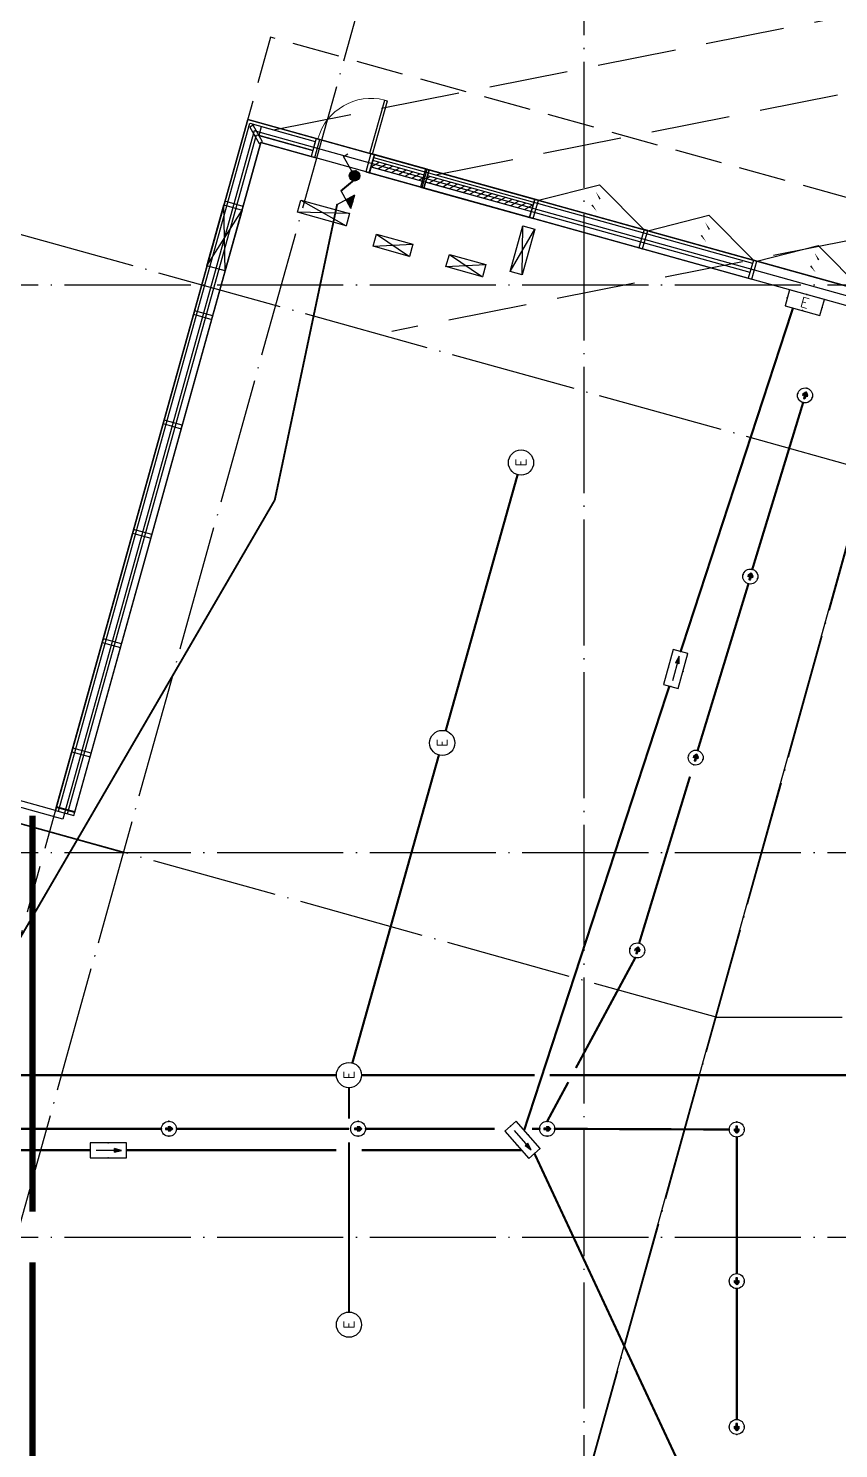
# Model space of a CAD drawing. Extents: x -288892 to 250096, y -100054 to 404668.
# Drawn here: x 95587 to 108439, y 22345 to 44866 of the extents above; entities that cross this region are included whole.
import ezdxf
from ezdxf.enums import TextEntityAlignment as Align
from ezdxf.xclip import XClip

# ---------------------------------------------------------------- set-up
doc = ezdxf.new("R2010")
doc.units = 0
doc.header["$LTSCALE"] = 1000
doc.header["$MEASUREMENT"] = 0
for name, pattern in [('104-14# 核心筒$0$DOTE', [2.42, 2, -0.2, 0.02, -0.2]), ('DASH', [0.35, 0.25, -0.1]), ('X-104 14#平面$0$109 3#平面$0$DASH', [0.35, 0.25, -0.1]), ('X-104 14#平面$0$DASH', [0.35, 0.25, -0.1])]:
    doc.linetypes.add(name, pattern=pattern)
doc.layers.get('0').update_dxf_attribs({"linetype": 'CONTINUOUS'})
for name, color, linetype in [('104-14# 核心筒$0$A_AXIS-轴线', 36, '104-14# 核心筒$0$DOTE'), ('14#楼幕墙$0$A-C_玻璃幕墙', 140, 'CONTINUOUS'), ('14#楼幕墙$0$A-C_窗', 140, 'CONTINUOUS'), ('14#楼幕墙$0$A-C_门', 150, 'CONTINUOUS'), ('EQUIP-照明', 3, 'CONTINUOUS'), ('TEL_TEXT', 3, 'CONTINUOUS'), ('WIRE-应急', 2, 'DASH'), ('X-104 14#平面$0$02-TEXT_标注', 130, 'CONTINUOUS'), ('X-104 14#平面$0$A-C_玻璃幕墙', 140, 'CONTINUOUS'), ('X-104 14#平面$0$A-C_窗', 140, 'CONTINUOUS'), ('X-104 14#平面$0$A-SUR_保温', 222, 'CONTINUOUS'), ('X-104 14#平面$0$A-SUR_吊顶', 40, 'CONTINUOUS'), ('X-104 14#平面$0$A-TECH_暖通', 6, 'CONTINUOUS'), ('X-104 14#平面$0$A_STR-砼柱', 51, 'CONTINUOUS'), ('X-104 14#平面$0$挡烟垂壁', 5, 'CONTINUOUS')]:
    doc.layers.add(name, color=color, linetype=linetype)
doc.layers.add('14#楼幕墙$0$04-不打印_辅助线', color=165, linetype='CONTINUOUS', plot=False)
doc.layers.add('X-104 14#平面$0$000套内', color=226, linetype='CONTINUOUS', lineweight=30)
doc.styles.add('_TEL_DIM', font='SIMPLEX', dxfattribs={"width": 0.8, "height": 3.5, "bigfont": 'HZTXT'})

# ---------------------------------------------------------------- blocks, each defined once
blk = doc.blocks.new('14#楼幕墙$0$A$C38D07553')
blk.add_lwpolyline([(-60, -300), (0, -300), (0, 0), (-60, 0)], close=True)
blk = doc.blocks.new('14#楼幕墙$0$A$C385D642F')
for p, rotation in [((99248, 43940), 209.451897765648), ((100070, 43734), 164.4518981662328), ((100937, 43492), 164.4518981662328), ((101804, 43251), 164.4518981662328), ((98703, 43024), 74.45189736508844), ((103538, 42769), 164.4518981662328), ((105272, 42286), 164.4518981662328), ((107006, 41804), 164.4518981662328), ((98221, 41290), 74.45189736508844), ((97738, 39556), 74.45189736508844), ((97256, 37821), 74.45189736508844), ((96773, 36087), 74.45189736508844), ((96291, 34353), 74.45189736508844), ((96032, 33422), 74.45189736508844)]:
    blk.add_blockref('14#楼幕墙$0$A$C38D07553', p, dxfattribs=dict(rotation=rotation))
blk = doc.blocks.new('14#楼幕墙$0$A$C22714246')
blk.add_lwpolyline([(1740, 497), (870, 0), (0, 497)])
at = {"layer": '14#楼幕墙$0$A-C_玻璃幕墙', "color": 1}
blk.add_lwpolyline([(899, 122, 0, 25, 0), (802, 217, 0, 0, 0), (900, 340, 25, 0, 0), (796, 422, 0, 0, 0)], format="xyseb", dxfattribs=at)
blk = doc.blocks.new('14#楼幕墙$0$$TCHSYS$DOOR2D')
for p, q in [((0.45, 0.975), (0.5, 0.975)), ((0.45, 0), (0.45, 0.975)), ((0.5, 0), (0.5, 0.975)), ((0.5, 0), (0.45, 0))]:
    blk.add_line(p, q)
at = {"lineweight": 13}
blk.add_arc((0.475, 0), 0.975, 91.4693, 180, dxfattribs=at)
blk = doc.blocks.new('14#楼幕墙')
at = {"layer": '14#楼幕墙$0$A-C_玻璃幕墙'}
for p, q in [((96016, 32464), (99065, 43424)), ((96064, 32451), (99100, 43363)), ((99065, 43424), (116900, 38462)), ((99100, 43363), (100137, 43074)), ((96208, 32411), (99204, 43178)), ((96305, 32384), (99274, 43055)), ((99204, 43178), (100097, 42930)), ((99274, 43055), (100070, 42834)), ((101062, 42817), (107073, 41144)), ((100995, 42576), (107006, 40904)), ((101021, 42673), (107033, 41000))]:
    blk.add_line(p, q, dxfattribs=at)
at = {"layer": '14#楼幕墙$0$04-不打印_辅助线', "rotation": 164.451898166205}
blk.add_blockref('14#楼幕墙$0$A$C22714246', (108954, 41188), dxfattribs=at)
at = {"layer": '14#楼幕墙$0$A-C_玻璃幕墙'}
blk.add_blockref('14#楼幕墙$0$A$C385D642F', (0, -900), dxfattribs=at)
at = {"layer": '14#楼幕墙$0$A-C_窗', "rotation": 164.4518981662085}
for p in [(105486, 42153), (107220, 41671)]:
    blk.add_blockref('14#楼幕墙$0$A$C22714246', p, dxfattribs=at)
at = {"layer": '14#楼幕墙$0$A-C_门', "xscale": 900.0000000000001, "yscale": 900.0000000000001, "zscale": -900, "rotation": 344.4518981661878}
blk.add_blockref('14#楼幕墙$0$$TCHSYS$DOOR2D', (100613, 42994), dxfattribs=at)
blk = doc.blocks.new('104-14# 核心筒')
at = {"layer": '104-14# 核心筒$0$A_AXIS-轴线'}
for p, q in [((104400, 54018), (104400, -8545)), ((95400, 25700), (101118, 46251)), ((115900, 35910), (84750, 44577)), ((104400, 21650), (110517, 43636)), ((-24839, 40800), (120260, 40800)), ((106496, 29185), (84843, 35210)), ((-24839, 31800), (120260, 31800)), ((106496, 29185), (120260, 29185)), ((-24839, 25700), (120260, 25700))]:
    blk.add_line(p, q, dxfattribs=at)
blk = doc.blocks.new('*U1766')
h = blk.add_hatch()
h.set_pattern_fill('ANSI31', color=256, scale=50)
h.set_pattern_definition([(45, (-56212.376, 120006.8), (-56.1266, 56.1266), [])])
h.paths.add_polyline_path([(-1740, 100), (0, 100), (0, 200), (-1740, 200)])
for points in [[(-1740, 0), (0, 0), (0, 300), (-1740, 300)], [(-1740, 100), (0, 100), (0, 200), (-1740, 200)]]:
    blk.add_lwpolyline(points, close=True)
blk = doc.blocks.new('X-104 14#平面$0$pdg')
blk.add_lwpolyline([(0, 200), (800, 200), (800, 0), (0, 0)], close=True)
for points in [[(800, 200), (0, 0)], [(0, 200), (800, 0)]]:
    blk.add_lwpolyline(points)
blk = doc.blocks.new('X-104 14#平面$0$byc')
h = blk.add_hatch()
h.set_pattern_fill('ANSI31', color=256, scale=50, angle=-15.5481)
h.set_pattern_definition([(29.4519, (-20311.504, 130216.41), (-39.028107, 69.117273), [])])
h.paths.add_polyline_path([(54, 193), (27, 96), (865, -137), (892, -41)])
blk.add_line((838, -233), (919, 56))
for points in [[(919, 56), (80, 289), (0, 0), (838, -233)], [(892, -41), (54, 193), (27, 96), (865, -137)]]:
    blk.add_lwpolyline(points)
blk = doc.blocks.new('X-104 14#平面$0$A$C37635F05')
at = {"layer": 'X-104 14#平面$0$A_STR-砼柱'}
blk.add_lwpolyline([(0, 38429), (-16626, 43055), (-19582, 32432), (-19871, 32512), (-16835, 43424), (0, 38740)], close=True, dxfattribs=at)
blk = doc.blocks.new('*U1811')
at = {"color": 8}
blk.add_lwpolyline([(0, 150), (884, 150), (884, 0), (0, 0)], close=True, dxfattribs=at)
blk = doc.blocks.new('*U1834')
blk.add_lwpolyline([(300, 0), (300, 1000), (0, 1000), (0, 0), (300, 0), (0, 1000), (0, 0), (300, 1000)])
blk = doc.blocks.new('*U1819')
blk.add_lwpolyline([(200, 0), (200, 600), (0, 600), (0, 0), (200, 0), (0, 600), (0, 0), (200, 600)])
blk = doc.blocks.new('*U1820')
blk.add_lwpolyline([(200, 0), (200, 750), (0, 750), (0, 0), (200, 0), (0, 750), (0, 0), (200, 750)])
blk = doc.blocks.new('X-104 14#平面$0$sdfjladfiididid')
at = {"layer": 'X-104 14#平面$0$A-TECH_暖通', "xscale": -1}
for name, p, rotation in [('*U1834', (98708, 41022), 344.4518973650893), ('*U1820', (103420, 40960), 344.4518973650893), ('*U1819', (101054, 41411), 254.4518973650892), ('*U1819', (102211, 41089), 254.4518973650892)]:
    blk.add_blockref(name, p, dxfattribs=dict(at, rotation=rotation))
blk = doc.blocks.new('X-104 14#平面')
blk.add_lwpolyline([(84843, 35210), (97097, 31800)])
at = {"layer": 'X-104 14#平面$0$000套内'}
for points in [[(96133, 32326), (85536, 35276), (87132, 41014), (83543, 42013), (76213, 35359), (78362, 32993), (77624, 32254), (95700, 14178), (95700, 21400), (113750, 21400), (113750, 26000), (116750, 26000), (116750, 38348), (99169, 43240)], [(116750, 38348), (109587, 40341), (104317, 21400), (113750, 21400), (113750, 26000), (116750, 26000)]]:
    blk.add_lwpolyline(points, close=True, dxfattribs=at)
at = {"layer": 'X-104 14#平面$0$02-TEXT_标注', "linetype": 'X-104 14#平面$0$DASH', "ltscale": 5}
for points in [[(99474, 43259), (130781, 49485)], [(102044, 42544), (133351, 48769)], [(132661, 46287), (101354, 40061)]]:
    blk.add_lwpolyline(points, dxfattribs=at)
at = {"layer": 'X-104 14#平面$0$A-C_玻璃幕墙'}
blk.add_lwpolyline([(-1359, -2200), (108092, -2200), (111292, 2370), (113380, 908), (115789, 4348), (113701, 5811), (116900, 10380), (116900, 38462), (99065, 43424), (96016, 32464), (85707, 35332), (87317, 41119), (83503, 42180), (66341, 26600), (4762, 26600)], close=True, dxfattribs=at)
at = {"layer": 'X-104 14#平面$0$A-SUR_吊顶', "linetype": 'X-104 14#平面$0$109 3#平面$0$DASH', "ltscale": 3}
blk.add_lwpolyline([(109062, -4432), (119297, 10714), (117563, 11100), (120742, 38795), (99427, 44725), (92631, 20300), (86987, 20300), (86987, 21500), (8392, 21500), (5689, 8781), (-2734, 10571), (-6010, -4842), (40178, -2825), (39845, -4916), (83846, -2647)], close=True, dxfattribs=at)
at = {"layer": 'X-104 14#平面$0$挡烟垂壁', "linetype": 'X-104 14#平面$0$DASH', "ltscale": 2, "const_width": 100}
for points in [[(95650, 26100), (95650, 32382)], [(95650, 21500), (95650, 25300)]]:
    blk.add_lwpolyline(points, dxfattribs=at)
ref = blk.add_blockref('104-14# 核心筒', (0, 0))
XClip(ref).set_block_clipping_path([(-38664.3623821461, -25500), (139216.5485069363, 330900)])
for name, p in [('14#楼幕墙', (0, 0)), ('X-104 14#平面$0$sdfjladfiididid', (0, 0)), ('X-104 14#平面$0$A$C37635F05', (115900, 0))]:
    blk.add_blockref(name, p)
at = {"rotation": 344.4518981662079}
blk.add_blockref('X-104 14#平面$0$pdg', (99856, 41952), dxfattribs=at)
at = {"layer": 'X-104 14#平面$0$A-C_窗'}
blk.add_blockref('X-104 14#平面$0$byc', (100995, 42576), dxfattribs=at)
at = {"layer": 'X-104 14#平面$0$A-C_窗', "rotation": 344.4518981662056}
blk.add_blockref('*U1766', (103538, 41869), dxfattribs=at)
at = {"layer": 'X-104 14#平面$0$A-SUR_保温', "rotation": 344.4518981662084}
blk.add_blockref('*U1811', (99245, 43167), dxfattribs=at)
blk = doc.blocks.new('$equip$00001838')
blk.add_circle((0, 0), 0.5)
at = {"color": 7, "style": '_TEL_DIM'}
blk.add_attdef('$TEXT$', text='', height=0.4, dxfattribs=at).set_placement((0, 0), align=Align.MIDDLE_CENTER)
at = {"color": 7, "style": '_TEL_DIM', "flags": 1}
blk.add_attdef('A', text='', height=0.00002, dxfattribs=at).set_placement((0, 0), align=Align.MIDDLE_CENTER)
blk = doc.blocks.new('$equip$00002534')
for p, q in [((-0.72, 0.66), (-0.72, 0)), ((0.72, 0.66), (-0.72, 0.66)), ((0.72, 0), (0.72, 0.66)), ((-0.72, 0), (0.72, 0))]:
    blk.add_line(p, q)
at = {"const_width": 0.02}
blk.add_lwpolyline([(-0.72, 0.66), (-0.72, 0), (0.72, 0), (0.72, 0.66), (-0.72, 0.66), (-0.72, 0)], dxfattribs=at)
for p in [(0, 0.66), (-0.72, 0.33), (0, 0), (0.72, 0.33)]:
    blk.add_point(p)
at = {"color": 7, "style": '_TEL_DIM'}
blk.add_attdef('$TEXT$', text='', height=0.4, dxfattribs=at).set_placement((0, 0.33), align=Align.MIDDLE_CENTER)
at = {"color": 7, "style": '_TEL_DIM', "flags": 1}
blk.add_attdef('A', text='', height=0.00002, dxfattribs=at).set_placement((0, 0), align=Align.MIDDLE_CENTER)
blk = doc.blocks.new('$equip$00002541')
blk.add_hatch(color=256).paths.add_polyline_path([(-0.24, 0.372), (-0.528, 0.3), (-0.24, 0.228)])
for p, q in [((-0.72, 0.6), (-0.72, 0)), ((0.72, 0.6), (-0.72, 0.6)), ((0.72, 0), (0.72, 0.6)), ((-0.72, 0), (0.72, 0)), ((-0.24, 0.372), (-0.528, 0.3)), ((-0.528, 0.3), (-0.24, 0.228)), ((-0.24, 0.372), (-0.24, 0.228))]:
    blk.add_line(p, q)
at = {"color": 7}
blk.add_line((-0.48, 0.3), (0.48, 0.3), dxfattribs=at)
at = {"const_width": 0.02}
blk.add_lwpolyline([(-0.72, 0.6), (-0.72, 0), (0.72, 0), (0.72, 0.6), (-0.72, 0.6), (-0.72, 0)], dxfattribs=at)
for p in [(0, 0.6), (-0.72, 0.3), (0, 0), (0.72, 0.3)]:
    blk.add_point(p)
at = {"color": 7, "style": '_TEL_DIM', "flags": 1}
blk.add_attdef('A', text='', height=0.00002, dxfattribs=at).set_placement((0, 0), align=Align.MIDDLE_CENTER)
blk = doc.blocks.new('$equip_U$00000283(晏大钊)')
at = {"color": 3}
for p, q in [((-0.07, 0.05), (-0.27, 0.05)), ((-0.27, 0.05), (-0.27, 0.05)), ((-0.26, 0.05), (-0.27, 0.04)), ((-0.25, 0.05), (-0.27, 0.03)), ((-0.24, 0.05), (-0.27, 0.02)), ((-0.23, 0.05), (-0.27, 0.01)), ((-0.22, 0.05), (-0.27, 0)), ((-0.2, 0.05), (-0.27, -0.01)), ((-0.19, 0.05), (-0.27, -0.03)), ((-0.18, 0.05), (-0.27, -0.04)), ((-0.17, 0.05), (-0.27, -0.05)), ((-0.16, 0.05), (-0.27, -0.06)), ((-0.27, 0.05), (-0.27, 0.05)), ((-0.26, 0.05), (-0.27, 0.04)), ((-0.25, 0.05), (-0.27, 0.03)), ((-0.24, 0.05), (-0.27, 0.02)), ((-0.23, 0.05), (-0.27, 0.01)), ((-0.22, 0.05), (-0.27, 0)), ((-0.2, 0.05), (-0.27, -0.01)), ((-0.19, 0.05), (-0.27, -0.03)), ((-0.18, 0.05), (-0.27, -0.04)), ((-0.17, 0.05), (-0.27, -0.05)), ((-0.16, 0.05), (-0.27, -0.06)), ((-0.15, 0.05), (-0.26, -0.06)), ((-0.15, 0.05), (-0.26, -0.06)), ((-0.14, 0.05), (-0.25, -0.06)), ((-0.14, 0.05), (-0.25, -0.06)), ((-0.13, 0.05), (-0.24, -0.06)), ((-0.13, 0.05), (-0.24, -0.06)), ((-0.11, 0.05), (-0.23, -0.06)), ((-0.11, 0.05), (-0.23, -0.06)), ((-0.1, 0.05), (-0.22, -0.06)), ((-0.1, 0.05), (-0.22, -0.06)), ((-0.09, 0.05), (-0.21, -0.06)), ((-0.09, 0.05), (-0.21, -0.06)), ((-0.08, 0.05), (-0.2, -0.06)), ((-0.08, 0.05), (-0.2, -0.06)), ((-0.07, 0.05), (-0.18, -0.06)), ((-0.07, 0.05), (-0.18, -0.06)), ((-0.06, 0.05), (-0.17, -0.06)), ((-0.06, 0.05), (-0.17, -0.06)), ((-0.05, 0.05), (-0.16, -0.06)), ((-0.05, 0.05), (-0.16, -0.06)), ((-0.04, 0.05), (-0.15, -0.06)), ((-0.04, 0.05), (-0.15, -0.06)), ((-0.02, 0.05), (-0.14, -0.06)), ((-0.02, 0.05), (-0.14, -0.06)), ((-0.01, 0.05), (-0.13, -0.06)), ((-0.01, 0.05), (-0.13, -0.06)), ((0, 0.05), (-0.12, -0.06)), ((0, 0.05), (-0.12, -0.06)), ((0.01, 0.05), (-0.11, -0.06)), ((0.01, 0.05), (-0.11, -0.06)), ((0.02, 0.05), (-0.09, -0.06)), ((0.02, 0.05), (-0.09, -0.06)), ((0.03, 0.05), (-0.08, -0.06)), ((0.03, 0.05), (-0.08, -0.06)), ((0.04, 0.05), (-0.07, -0.06)), ((0.04, 0.05), (-0.07, -0.06)), ((0.05, 0.05), (-0.06, -0.06)), ((0.05, 0.05), (-0.06, -0.06)), ((-0.04, 0.17), (-0.05, 0.16)), ((-0.04, 0.17), (-0.05, 0.16)), ((0.07, 0.05), (-0.05, -0.06)), ((0.07, 0.05), (-0.05, -0.06)), ((-0.03, 0.17), (-0.04, 0.16)), ((-0.02, 0.17), (-0.04, 0.15)), ((-0.03, 0.17), (-0.04, 0.16)), ((-0.02, 0.17), (-0.04, 0.15)), ((0.15, 0.13), (-0.04, -0.06)), ((0.15, 0.13), (-0.04, -0.06)), ((0.21, 0.08), (-0.04, -0.18)), ((0.17, 0.03), (-0.04, -0.18)), ((-0.01, 0.17), (-0.03, 0.15)), ((0, 0.17), (-0.03, 0.14)), ((-0.01, 0.17), (-0.03, 0.15)), ((0, 0.17), (-0.03, 0.14)), ((0.16, 0.13), (-0.03, -0.06)), ((0.16, 0.13), (-0.03, -0.06)), ((0.22, 0.07), (-0.03, -0.18)), ((0.17, 0.02), (-0.03, -0.18)), ((0.01, 0.17), (-0.02, 0.14)), ((0.01, 0.17), (-0.02, 0.14)), ((0.17, 0.12), (-0.02, -0.06)), ((0.17, 0.12), (-0.02, -0.06)), ((0.22, 0.07), (-0.02, -0.18)), ((0.17, 0.01), (-0.02, -0.18)), ((0.02, 0.17), (-0.01, 0.13)), ((0.03, 0.17), (-0.01, 0.13)), ((0.02, 0.17), (-0.01, 0.13)), ((0.03, 0.17), (-0.01, 0.13)), ((0.23, 0.06), (-0.01, -0.18)), ((0.05, 0.17), (0, 0.12)), ((0.06, 0.17), (0, 0.12)), ((0.05, 0.17), (0, 0.12)), ((0.06, 0.17), (0, 0.12)), ((0.17, 0.11), (0, -0.06)), ((0.17, 0.11), (0, -0.06)), ((0.24, 0.06), (0, -0.18)), ((0.07, 0.17), (0.01, 0.11)), ((0.07, 0.17), (0.01, 0.11)), ((0.18, 0.11), (0.01, -0.06)), ((0.18, 0.11), (0.01, -0.06)), ((0.08, 0.17), (0.02, 0.1)), ((0.09, 0.17), (0.02, 0.1)), ((0.08, 0.17), (0.02, 0.1)), ((0.09, 0.17), (0.02, 0.1)), ((0.18, 0.1), (0.02, -0.06)), ((0.18, 0.1), (0.02, -0.06)), ((0.24, 0.05), (0.02, -0.18)), ((0.1, 0.17), (0.03, 0.09)), ((0.11, 0.17), (0.03, 0.09)), ((0.1, 0.17), (0.03, 0.09)), ((0.11, 0.17), (0.03, 0.09)), ((0.19, 0.1), (0.03, -0.06)), ((0.19, 0.1), (0.03, -0.06)), ((0.25, 0.05), (0.03, -0.18)), ((0.12, 0.16), (0.04, 0.08)), ((0.12, 0.16), (0.04, 0.08)), ((0.19, 0.09), (0.04, -0.06)), ((0.19, 0.09), (0.04, -0.06)), ((0.25, 0.04), (0.04, -0.18)), ((0.12, 0.16), (0.05, 0.08)), ((0.12, 0.16), (0.05, 0.08)), ((0.13, 0.15), (0.05, 0.07)), ((0.13, 0.15), (0.05, 0.07)), ((0.2, 0.09), (0.05, -0.06)), ((0.2, 0.09), (0.05, -0.06)), ((0.26, 0.03), (0.05, -0.18)), ((0.14, 0.15), (0.06, 0.07)), ((0.14, 0.15), (0.06, 0.07)), ((0.14, 0.14), (0.06, 0.06)), ((0.14, 0.14), (0.06, 0.06)), ((0.21, 0.08), (0.06, -0.06)), ((0.16, 0.04), (0.06, -0.06)), ((0.27, 0.03), (0.06, -0.18)), ((0.15, 0.14), (0.07, 0.06)), ((0.15, 0.14), (0.07, 0.06)), ((0.27, 0.02), (0.07, -0.18)), ((0.28, 0.02), (0.08, -0.18)), ((0.28, 0.01), (0.09, -0.18)), ((0.28, 0.01), (0.09, -0.18)), ((0.29, 0.01), (0.1, -0.18)), ((0.29, 0.01), (0.1, -0.18)), ((0.3, 0), (0.16, -0.13)), ((0.3, 0), (0.16, -0.13)), ((0.21, 0.08), (0.17, 0.04)), ((0.21, 0.08), (0.18, 0.04)), ((0.22, 0.07), (0.19, 0.04)), ((0.22, 0.07), (0.2, 0.04)), ((0.23, 0.06), (0.21, 0.04)), ((0.24, 0.06), (0.21, 0.03)), ((0.24, 0.05), (0.21, 0.02)), ((0.25, 0.05), (0.21, 0.01)), ((0.25, 0.04), (0.21, 0)), ((0.26, 0.03), (0.21, -0.01)), ((0.27, 0.03), (0.21, -0.02)), ((0.27, 0.02), (0.21, -0.03)), ((0.28, 0.02), (0.21, -0.05)), ((-0.03, -0.15), (-0.05, -0.18)), ((-0.03, -0.15), (-0.05, -0.18)), ((0.17, 0), (-0.01, -0.18)), ((0.17, -0.01), (0, -0.18)), ((0.17, -0.03), (0.02, -0.18)), ((0.17, -0.04), (0.03, -0.18)), ((0.17, -0.05), (0.04, -0.18)), ((0.17, -0.05), (0.05, -0.18)), ((0.18, -0.05), (0.06, -0.18)), ((0.19, -0.05), (0.07, -0.18)), ((0.2, -0.05), (0.08, -0.18)), ((0.3, 0), (0.27, -0.03)), ((0.3, 0), (0.27, -0.03))]:
    blk.add_line(p, q, dxfattribs=at)
at = {"color": 3, "linetype": 'ByBlock', "ltscale": 5}
for p, q in [((-0.27, 0.05), (-0.27, -0.06)), ((0.07, 0.05), (-0.27, 0.05)), ((0.07, 0.05), (-0.06, 0.17)), ((-0.06, 0.17), (0.11, 0.17)), ((0.07, 0.05), (0.07, 0.05)), ((0.11, 0.17), (0.3, 0)), ((-0.27, -0.06), (0.07, -0.06)), ((-0.06, -0.18), (0.07, -0.06)), ((0.11, -0.18), (-0.06, -0.18)), ((0.07, -0.06), (0.07, -0.06)), ((0.3, 0), (0.11, -0.18))]:
    blk.add_line(p, q, dxfattribs=at)
at = {"color": 3}
blk.add_circle((0, 0), 0.595, dxfattribs=at)
for p in [(-0.59, 0), (0, 0.59), (0.59, 0), (0, -0.59)]:
    blk.add_point(p)
at = {"color": 7, "style": '_TEL_DIM', "flags": 1}
for tag in ['A', 'REMARK']:
    blk.add_attdef(tag, text='', height=0.000025, dxfattribs=at).set_placement((0, 0), align=Align.MIDDLE_CENTER)
blk = doc.blocks.new('$equip_U$00000284(晏大钊)')
for p in [(-0.298, 0), (0, 0.298), (0.298, 0), (0, -0.298)]:
    blk.add_point(p)
at = {"xscale": 0.5, "yscale": 0.5, "zscale": 0.5}
blk.add_blockref('$equip_U$00000283(晏大钊)', (0, 0), dxfattribs=at)
at = {"color": 7, "style": '_TEL_DIM', "flags": 1}
for tag in ['A', 'REMARK']:
    blk.add_attdef(tag, text='', height=0.0000125, dxfattribs=at).set_placement((0, 0), align=Align.MIDDLE_CENTER)
blk = doc.blocks.new('$equip_U$00000302(HT0843)')
for p in [(-0.298, 0), (0, 0.298), (0.298, 0), (0, -0.298)]:
    blk.add_point(p)
at = {"rotation": 180}
blk.add_blockref('$equip_U$00000284(晏大钊)', (0, 0), dxfattribs=at)
at = {"color": 7, "style": '_TEL_DIM', "flags": 1}
for tag in ['A', 'REMARK']:
    blk.add_attdef(tag, text='', height=0.0000125, dxfattribs=at).set_placement((0, 0), align=Align.MIDDLE_CENTER)
blk = doc.blocks.new('$equip$00001962')
for p, q in [((0.147, 0.356), (0.625, 0.833)), ((0.625, 0.833), (0.766, 0.692))]:
    blk.add_line(p, q)
blk.add_circle((0, 0.208), 0.208)
for p in [(-0.208, 0.208), (0, 0.417), (0, 0), (0.208, 0.208)]:
    blk.add_point(p)
for points in [[(-0.18, 0.313), (0.18, 0.313), (-0.208, 0.208), (0.208, 0.208)], [(-0.18, 0.104), (0.18, 0.104), (-0.208, 0.208), (0.208, 0.208)], [(-0.104, 0.389), (0.104, 0.389), (-0.18, 0.313), (0.18, 0.313)], [(-0.104, 0.028), (0.104, 0.028), (-0.18, 0.104), (0.18, 0.104)], [(0, 0.417), (0, 0.417), (-0.104, 0.389), (0.104, 0.389)], [(0, 0), (0, 0), (-0.104, 0.028), (0.104, 0.028)]]:
    blk.add_solid(points)
at = {"layer": 'TEL_TEXT', "style": '_TEL_DIM', "flags": 1}
blk.add_attdef('A', text='', height=0.00002, dxfattribs=at).set_placement((0, 0), align=Align.MIDDLE_CENTER)
blk = doc.blocks.new('$equip$00001154')
for p, q in [((0, 0.283), (0, -0.283)), ((0, 0.283), (0.566, -0.283)), ((0.566, 0.283), (0, -0.283))]:
    blk.add_line(p, q)
for p in [(0, 0.004), (0.283, 0), (0.566, 0.283), (0.566, -0.283)]:
    blk.add_point(p)
blk.add_solid([(0, -0.283), (0.283, 0), (0, 0.283)])
at = {"layer": 'TEL_TEXT', "style": '_TEL_DIM', "flags": 1}
blk.add_attdef('A', text='', height=0.00002, dxfattribs=at).set_placement((0, 0), align=Align.MIDDLE_CENTER)

msp = doc.modelspace()

# ---------------------------------------------------------------- linework, layer by layer
at = {"layer": 'WIRE-应急', "linetype": 'DASH'}
for points, const_width in [([(100548, 42292), (100738, 42449)], 30), ([(100484, 42075), (99495, 37387)], 30), ([(105933, 34984), (107715, 40432)], 35), ([(107070, 36289), (107876, 38931)], 35), ([(102206, 33727), (103347, 37789)], 35), ([(94256, 28381), (99495, 37387)], 30), ([(106203, 33417), (107009, 36059)], 35), ([(103451, 27395), (105754, 34436)], 35), ([(100726, 28461), (102098, 33342)], 35), ([(105275, 30359), (106081, 33001)], 35), ([(104272, 28381), (105214, 30129)], 35), ([(94747, 28268), (100472, 28268)], 35), ([(100872, 28268), (103619, 28268)], 35), ([(103816, 27535), (104151, 28156)], 35), ([(103855, 28268), (109505, 28268)], 35), ([(100672, 27578), (100672, 28068)], 35), ([(95018, 27416), (97697, 27416)], 35), ([(97935, 27416), (100672, 27416)], 35), ([(100935, 27416), (102983, 27416)], 35), ([(103577, 27416), (103697, 27416)], 35), ([(103935, 27416), (106704, 27405)], 35), ([(106823, 25120), (106823, 27286)], 35), ([(96566, 27077), (90732, 27077)], 35), ([(100472, 27077), (97142, 27077)], 35), ([(100672, 24510), (100672, 27204)], 35), ([(103410, 27077), (100872, 27077)], 35), ([(103614, 27025), (106125, 21642)], 35), ([(106823, 25120), (106823, 25581)], 35), ([(106823, 22807), (106823, 24882)], 35)]:
    msp.add_lwpolyline(points, dxfattribs=dict(at, const_width=const_width))

# ---------------------------------------------------------------- block references
msp.add_blockref('X-104 14#平面', (0, 0))
at = {"layer": 'EQUIP-照明', "xscale": 400, "yscale": 400, "zscale": 400}
for name, p, rotation in [('$equip$00001962', (100840, 42507), 74.45189736509006), ('$equip$00001154', (100733, 42119), 163.5726381008896), ('$equip_U$00000302(HT0843)', (107906, 39046), 255.1159768640581), ('$equip_U$00000302(HT0843)', (107039, 36174), 255.1159768640581), ('$equip$00002541', (105740, 34739), 254.4518973751548), ('$equip_U$00000302(HT0843)', (106172, 33302), 255.1159768640581), ('$equip_U$00000302(HT0843)', (105244, 30244), 255.1159768640581), ('$equip_U$00000302(HT0843)', (97816, 27416), 180), ('$equip_U$00000302(HT0843)', (100816, 27416), 180), ('$equip$00002541', (103516, 27321), 131.0820218856443), ('$equip_U$00000302(HT0843)', (103816, 27416), 180), ('$equip_U$00000302(HT0843)', (106823, 27405), 90), ('$equip$00002541', (96854, 27194), 180), ('$equip_U$00000302(HT0843)', (106823, 25001), 90), ('$equip_U$00000302(HT0843)', (106823, 22688), 90)]:
    msp.add_blockref(name, p, dxfattribs=dict(at, rotation=rotation))
at = {"layer": 'EQUIP-照明'}
ref = msp.add_blockref('$equip$00002534', (107937, 40645), dxfattribs=dict(at, xscale=400.0000000000001, yscale=400.0000000000001, zscale=400.0000000000001, rotation=164.4518981662067))
ref.add_attrib('$TEXT$', 'E', dxfattribs={"layer": '0', "color": 7, "height": 160, "rotation": 344.4519, "style": '_TEL_DIM'}).set_placement((107902, 40517), align=Align.MIDDLE_CENTER)
at = {"layer": 'EQUIP-照明', "xscale": 400, "yscale": 400, "zscale": 400, "rotation": 89.99999999999997}
for p in [(103401, 37981), (102152, 33535), (100672, 28268), (100672, 24310)]:
    msp.add_blockref('$equip$00001838', p, dxfattribs=at).add_auto_attribs({'$TEXT$': 'E'})

doc.saveas('drawing.dxf')
